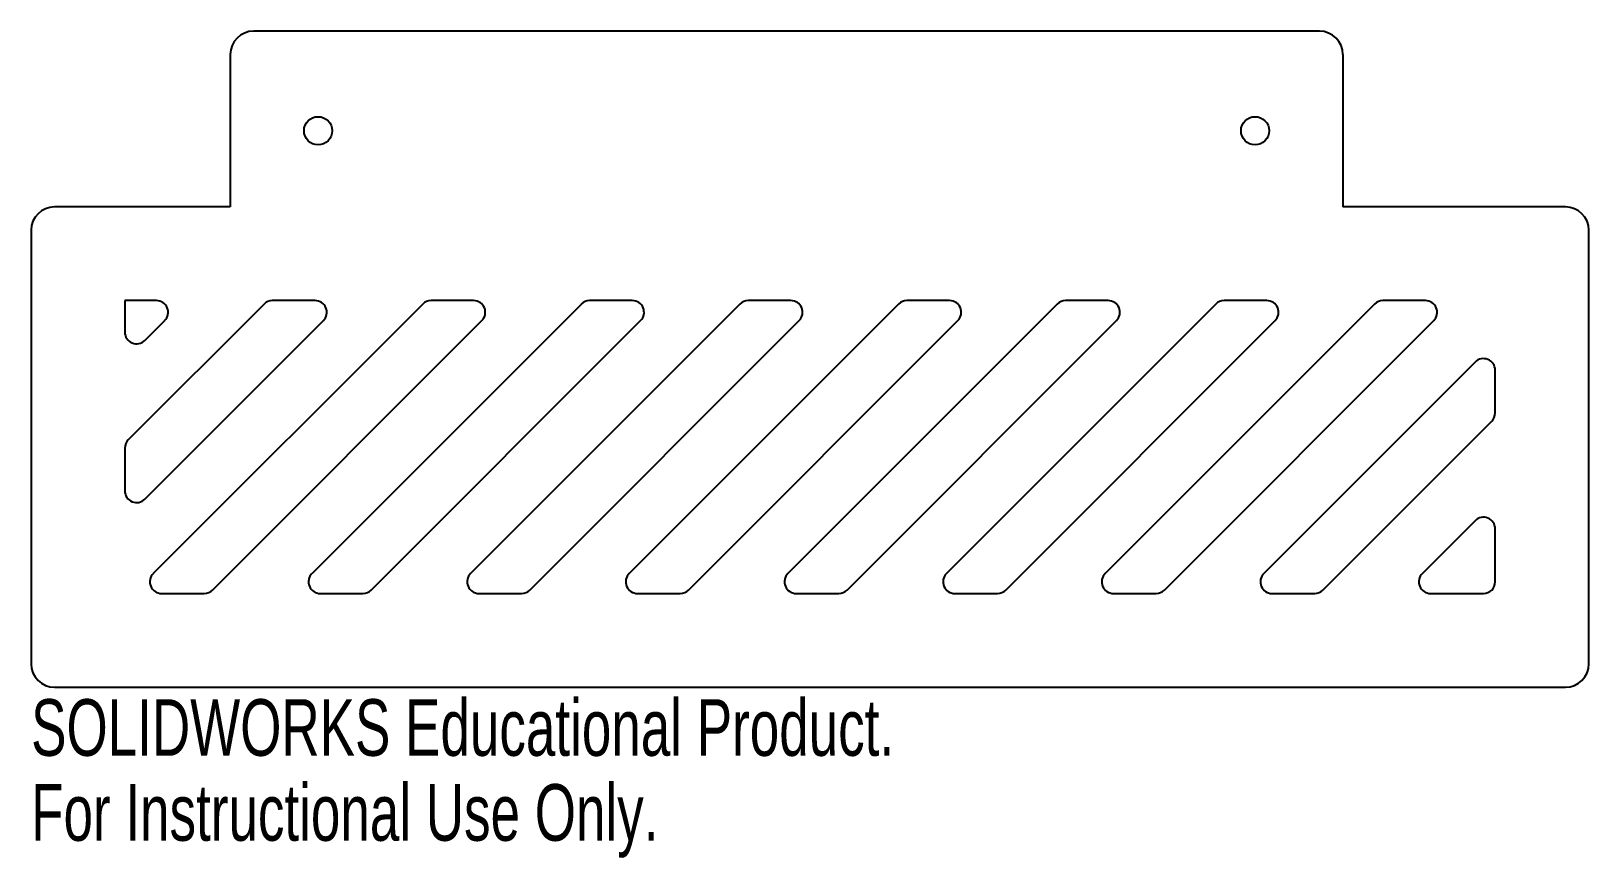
# Model space of a CAD drawing. Header units: millimetres. Extents: x -66 to 66, y -35 to 36.
import ezdxf

# ---------------------------------------------------------------- set-up
doc = ezdxf.new("R2010")
doc.units = ezdxf.units.MM
doc.styles.add('SLDTEXTSTYLE0', font='TXT', dxfattribs={"width": 0.7})

msp = doc.modelspace()

# ---------------------------------------------------------------- linework, layer by layer
at = {"color": 7, "linetype": 'Continuous', "lineweight": 25}
for p, q in [((43.5, 35.5), (-47.5, 35.5)), ((-49.5, 33.5), (-49.5, 20.5)), ((45.5, 33.5), (45.5, 20.5)), ((-49.5, 20.5), (-64.5, 20.5)), ((64.5, 20.5), (45.5, 20.5)), ((-66.5, 18.5), (-66.5, -18.5)), ((66.5, -18.5), (66.5, 18.5)), ((-58.5, 12.5), (-58.5, 9.81)), ((-55.81, 12.5), (-58.5, 12.5)), ((-46.61, 12.21), (-58.21, 0.61)), ((-33.07, 12.21), (-56.07, -10.79)), ((-42.26, 12.5), (-45.91, 12.5)), ((-19.52, 12.21), (-42.52, -10.79)), ((-28.72, 12.5), (-32.36, 12.5)), ((-5.98, 12.21), (-28.98, -10.79)), ((-15.17, 12.5), (-18.82, 12.5)), ((7.56, 12.21), (-15.44, -10.79)), ((-1.63, 12.5), (-5.27, 12.5)), ((21.11, 12.21), (-1.89, -10.79)), ((11.92, 12.5), (8.27, 12.5)), ((34.65, 12.21), (11.65, -10.79)), ((25.46, 12.5), (21.82, 12.5)), ((48.2, 12.21), (25.2, -10.79)), ((39.01, 12.5), (35.36, 12.5)), ((52.55, 12.5), (48.91, 12.5)), ((-56.79, 9.1), (-55.1, 10.79)), ((-56.79, -4.45), (-41.55, 10.79)), ((-51.01, -12.21), (-28.01, 10.79)), ((-37.47, -12.21), (-14.47, 10.79)), ((-23.92, -12.21), (-0.92, 10.79)), ((-10.38, -12.21), (12.62, 10.79)), ((3.17, -12.21), (26.17, 10.79)), ((16.71, -12.21), (39.71, 10.79)), ((30.26, -12.21), (53.26, 10.79)), ((56.79, 7.26), (38.74, -10.79)), ((58.5, 2.91), (58.5, 6.55)), ((43.8, -12.21), (58.21, 2.2)), ((-58.5, -0.09), (-58.5, -3.74)), ((56.79, -6.29), (52.29, -10.79)), ((58.5, -11.5), (58.5, -6.99)), ((-55.36, -12.5), (-51.72, -12.5)), ((-41.82, -12.5), (-38.17, -12.5)), ((-28.27, -12.5), (-24.63, -12.5)), ((-14.73, -12.5), (-11.08, -12.5)), ((-1.18, -12.5), (2.46, -12.5)), ((12.36, -12.5), (16.01, -12.5)), ((25.91, -12.5), (29.55, -12.5)), ((39.45, -12.5), (43.09, -12.5)), ((52.99, -12.5), (57.5, -12.5)), ((-64.5, -20.5), (64.5, -20.5))]:
    msp.add_line(p, q, dxfattribs=at)
for centre in [(-42, 27), (38, 27)]:
    msp.add_circle(centre, 1.2, dxfattribs=at)
for centre, radius, start, end in [((-47.5, 33.5), 2, 90, 180), ((43.5, 33.5), 2, 0, 90), ((-64.5, 18.5), 2, 90, 180), ((64.5, 18.5), 2, 0, 90), ((-55.81, 11.5), 1, 315, 90), ((-45.91, 11.5), 1, 90, 135), ((-42.26, 11.5), 1, 315, 90), ((-32.36, 11.5), 1, 90, 135), ((-28.72, 11.5), 1, 315, 90), ((-18.82, 11.5), 1, 90, 135), ((-15.17, 11.5), 1, 315, 90), ((-5.27, 11.5), 1, 90, 135), ((-1.63, 11.5), 1, 315, 90), ((8.27, 11.5), 1, 90, 135), ((11.92, 11.5), 1, 315, 90), ((21.82, 11.5), 1, 90, 135), ((25.46, 11.5), 1, 315, 90), ((35.36, 11.5), 1, 90, 135), ((39.01, 11.5), 1, 315, 90), ((48.91, 11.5), 1, 90, 135), ((52.55, 11.5), 1, 315, 90), ((-57.5, 9.81), 1, 180, 315), ((57.5, 6.55), 1, 0, 135), ((57.5, 2.91), 1, 315, 0), ((-57.5, -0.09), 1, 135, 180), ((-57.5, -3.74), 1, 180, 315), ((57.5, -6.99), 1, 0, 135), ((-55.36, -11.5), 1, 135, 270), ((-41.82, -11.5), 1, 135, 270), ((-28.27, -11.5), 1, 135, 270), ((-14.73, -11.5), 1, 135, 270), ((-1.18, -11.5), 1, 135, 270), ((12.36, -11.5), 1, 135, 270), ((25.91, -11.5), 1, 135, 270), ((39.45, -11.5), 1, 135, 270), ((52.99, -11.5), 1, 135, 270), ((57.5, -11.5), 1, 270, 0), ((-51.72, -11.5), 1, 270, 315), ((-38.17, -11.5), 1, 270, 315), ((-24.63, -11.5), 1, 270, 315), ((-11.08, -11.5), 1, 270, 315), ((2.46, -11.5), 1, 270, 315), ((16.01, -11.5), 1, 270, 315), ((29.55, -11.5), 1, 270, 315), ((43.09, -11.5), 1, 270, 315), ((-64.5, -18.5), 2, 180, 270), ((64.5, -18.5), 2, 270, 0)]:
    msp.add_arc(centre, radius, start, end, dxfattribs=at)

# ---------------------------------------------------------------- texts
at = {"color": 7, "linetype": 'Continuous', "char_height": 4.8336, "attachment_point": 1, "style": 'SLDTEXTSTYLE0'}
for s, insert in [('SOLIDWORKS Educational Product.', (-66.5, -21.52)), ('For Instructional Use Only.', (-66.5, -28.77))]:
    msp.add_mtext(s, dxfattribs=dict(at, insert=insert))

doc.saveas('drawing.dxf')
